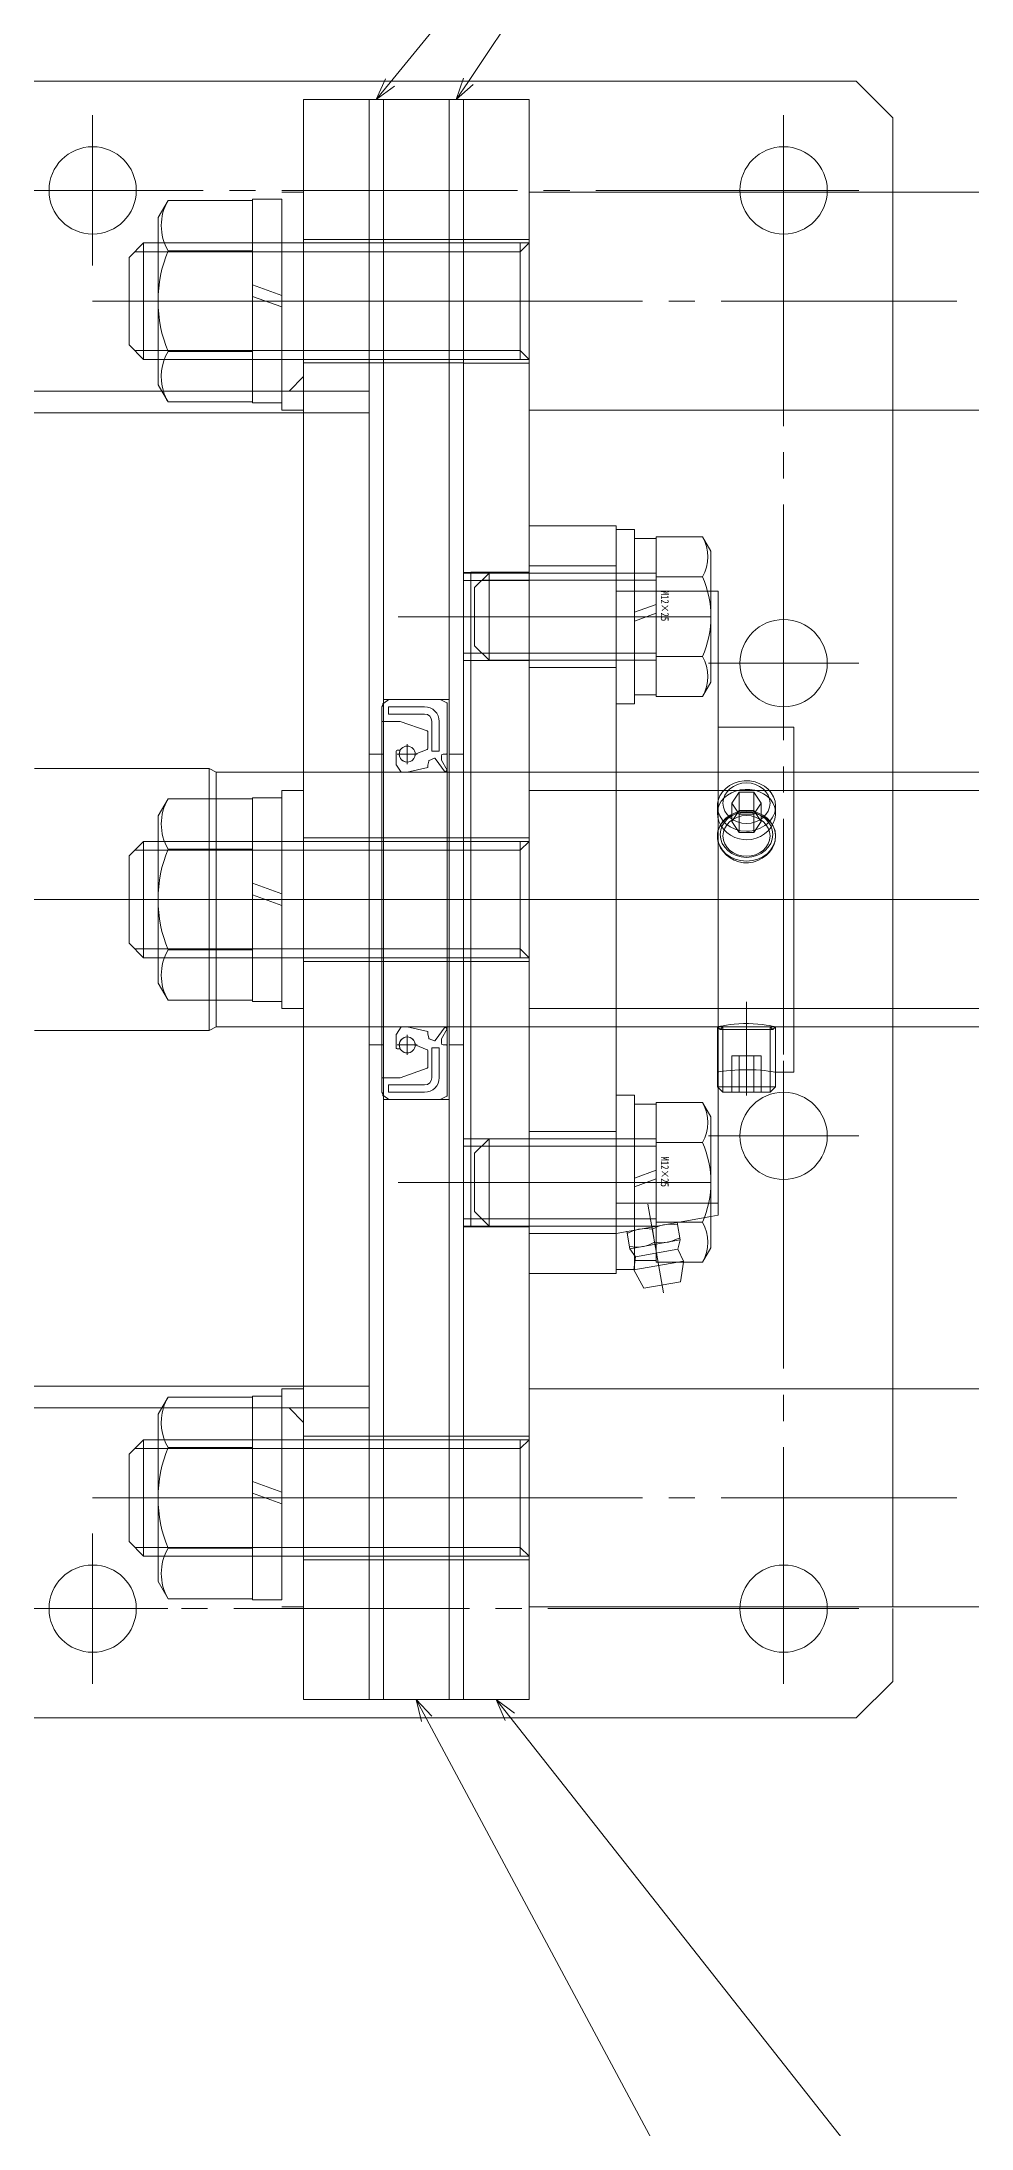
# Model space of a CAD drawing. Units: millimetres at full size. Extents: x -19442 to 19442, y -5866 to 5866.
# Drawn here: x 15839.3 to 15967.1, y -981.9 to -695 of the extents above; entities that cross this region are included whole.
import ezdxf
from ezdxf.enums import TextEntityAlignment as Align

# ---------------------------------------------------------------- set-up
doc = ezdxf.new("R2010")
doc.units = ezdxf.units.MM
doc.header["$LTSCALE"] = 3.6
doc.linetypes.add('CHAIN2', pattern=[12, 9, -1, 1, -1])
for name, color, linetype, lineweight in [('0-4_05_CENTER', 2, 'CHAIN2', 9), ('0-5_08_DIM', 3, 'Continuous', 9), ('0-6_0', 2, 'Continuous', 9), ('0-8_03_かくれ線', 5, 'Continuous', 9), ('0-9_04_中心線', 4, 'CHAIN2', 9), ('0-C_01_外形線', 134, 'Continuous', 9), ('0-D_02_細線', 6, 'Continuous', 9)]:
    doc.layers.add(name, color=color, linetype=linetype, lineweight=lineweight)
doc.styles.add('ＭＳ ゴシック', font='')
doc.styles.get('ＭＳ ゴシック').set_extended_font_data('MS Gothic')

# ---------------------------------------------------------------- blocks, each defined once
blk = doc.blocks.new('_Open30')
at = {"layer": '0-5_08_DIM', "color": 4}
blk.add_line((0, 0), (-1, 0), dxfattribs=at)
blk.add_lwpolyline([(-1, 0.26795), (0, 0), (-1, -0.26795)], dxfattribs=at)

msp = doc.modelspace()

# ---------------------------------------------------------------- linework, layer by layer
at = {"layer": '0-4_05_CENTER'}
for p, q in [((15856.666, -715.41), (15835.989, -715.41)), ((15856.666, -910.41), (15835.989, -910.41))]:
    msp.add_line(p, q, dxfattribs=at)
at = {"layer": '0-5_08_DIM'}
for p, q in [((15887.227, -700.587), (15936.196, -640.698)), ((15897.995, -700.416), (15937.309, -641.611)), ((15892.244, -925.554), (15924.929, -986.558)), ((15903.685, -925.274), (15952.727, -987.484))]:
    msp.add_line(p, q, dxfattribs=at)
at = {"layer": '0-6_0', "color": 134}
for p, q in [((15906.328, -715.637), (16046.328, -715.637)), ((15853.328, -722.637), (15851.328, -724.637)), ((15855.328, -722.637), (15853.328, -722.637)), ((15853.328, -722.637), (15853.328, -738.637)), ((15851.328, -724.637), (15851.328, -736.637)), ((15853.328, -738.637), (15851.328, -736.637)), ((15855.328, -738.637), (15853.328, -738.637)), ((14603.328, -743.01), (15875.328, -743.01)), ((15855.328, -742.137), (15855.831, -743.01)), ((15956.328, -795.41), (15956.328, -745.637)), ((16004.93, -795.41), (15942.73, -795.41)), ((15853.328, -804.91), (15851.328, -806.91)), ((15855.328, -804.91), (15853.328, -804.91)), ((15853.328, -804.91), (15853.328, -820.91)), ((15851.328, -806.91), (15851.328, -818.91)), ((15853.328, -820.91), (15851.328, -818.91)), ((15855.328, -820.91), (15853.328, -820.91)), ((15942.73, -830.41), (16004.93, -830.41)), ((15956.328, -830.41), (15956.328, -880.182)), ((14603.328, -882.81), (15875.328, -882.81)), ((15855.328, -883.682), (15855.831, -882.81)), ((15853.328, -887.182), (15851.328, -889.182)), ((15851.328, -901.182), (15851.328, -889.182)), ((15853.328, -903.182), (15853.328, -887.182)), ((15855.328, -887.182), (15853.328, -887.182)), ((15853.328, -903.182), (15851.328, -901.182)), ((15855.328, -903.182), (15853.328, -903.182))]:
    msp.add_line(p, q, dxfattribs=at)
for points in [[(15641.328, -743.01), (15641.328, -705.41), (15646.328, -700.41), (15951.328, -700.41), (15956.328, -705.41), (15956.328, -715.637)], [(16056.328, -715.637), (16056.328, -745.637), (15906.328, -745.637), (15906.328, -715.637)], [(15956.328, -910.41), (15956.328, -920.41), (15951.328, -925.41), (15646.328, -925.41), (15641.328, -920.41), (15641.328, -882.81)]]:
    msp.add_lwpolyline(points, dxfattribs=at)
for points in [[(15884.328, -702.91), (15875.328, -702.91), (15875.328, -922.91), (15884.328, -922.91)], [(15884.328, -922.91), (15884.328, -702.91), (15886.328, -702.91), (15886.328, -922.91)], [(15886.328, -922.91), (15886.328, -702.91), (15895.328, -702.91), (15895.328, -922.91)], [(15895.328, -922.91), (15895.328, -702.91), (15897.328, -702.91), (15897.328, -922.91)], [(15897.328, -922.918), (15897.328, -702.918), (15906.328, -702.918), (15906.328, -922.918)], [(15906.328, -797.91), (16056.328, -797.91), (16056.328, -827.91), (15906.328, -827.91)], [(15906.328, -910.182), (16056.328, -910.182), (16056.328, -880.182), (15906.328, -880.182)]]:
    msp.add_lwpolyline(points, close=True, dxfattribs=at)
at = {"layer": '0-6_0', "color": 3}
for points in [[(15875.328, -743.01), (15873.328, -743.01), (15875.328, -741.01)], [(15875.328, -882.81), (15873.328, -882.81), (15875.328, -884.81)]]:
    msp.add_lwpolyline(points, close=True, dxfattribs=at)
at = {"layer": '0-6_0', "color": 134}
for centre in [(15846.328, -715.41), (15941.328, -715.41), (15941.328, -780.41), (15941.328, -845.41), (15846.328, -910.41), (15941.328, -910.41)]:
    msp.add_circle(centre, 6, dxfattribs=at)
at = {"layer": '0-8_03_かくれ線'}
for p, q in [((15956.328, -715.637), (15956.328, -745.637)), ((15956.328, -715.637), (15956.328, -745.637)), ((15906.328, -722.637), (15855.328, -722.637)), ((15884.328, -722.143), (15875.328, -722.143)), ((15884.328, -722.137), (15886.328, -722.137)), ((15886.328, -722.137), (15895.328, -722.137)), ((15895.328, -722.137), (15897.328, -722.137)), ((15897.328, -722.146), (15906.328, -722.146)), ((15905.128, -738.637), (15905.128, -722.637)), ((15905.128, -723.837), (15906.328, -722.637)), ((15905.128, -723.837), (15855.328, -723.837)), ((15905.128, -737.437), (15855.328, -737.437)), ((15906.328, -738.637), (15855.328, -738.637)), ((15884.328, -739.137), (15875.328, -739.137)), ((15884.328, -739.137), (15886.328, -739.137)), ((15886.328, -739.137), (15895.328, -739.137)), ((15895.328, -739.137), (15897.328, -739.137)), ((15897.328, -739.146), (15906.328, -739.146)), ((15905.128, -737.437), (15906.328, -738.637)), ((15856.688, -744.494), (15855.831, -743.01)), ((15868.328, -743.01), (15868.328, -744.637)), ((15872.328, -743.01), (15872.328, -745.637)), ((15875.328, -743.01), (15884.328, -743.01)), ((15884.328, -743.01), (15875.328, -743.01)), ((15875.328, -743.01), (15875.328, -745.637)), ((15884.328, -743.01), (15884.328, -882.81)), ((15868.328, -744.494), (15856.688, -744.494)), ((15872.328, -744.637), (15868.328, -744.637)), ((15872.328, -745.637), (15875.328, -745.637)), ((14598.328, -746.01), (15884.328, -746.01)), ((15897.328, -767.927), (15906.328, -767.927)), ((15897.328, -768.027), (15906.328, -768.027)), ((15906.328, -767.918), (15898.328, -767.918)), ((15900.828, -768.019), (15898.828, -770.019)), ((15923.828, -768.019), (15900.828, -768.019)), ((15900.828, -780.019), (15900.828, -768.019)), ((15906.328, -767.027), (15918.328, -767.027)), ((15897.328, -769.027), (15906.328, -769.027)), ((15898.828, -778.019), (15898.828, -770.019)), ((15923.828, -769.019), (15899.828, -769.019)), ((15931.328, -770.518), (15918.328, -770.518)), ((15897.328, -779.027), (15906.328, -779.027)), ((15897.328, -780.027), (15906.328, -780.027)), ((15900.828, -780.019), (15898.828, -778.019)), ((15923.828, -779.019), (15899.828, -779.019)), ((15923.828, -780.019), (15900.828, -780.019)), ((15906.328, -781.027), (15918.328, -781.027)), ((15886.328, -785.41), (15895.328, -785.41)), ((15887.108, -785.41), (15894.054, -785.41)), ((15887.108, -785.41), (15894.054, -785.41)), ((15894.098, -785.42), (15895.022, -785.882)), ((15894.098, -785.42), (15895.022, -785.882)), ((15895.077, -785.972), (15895.077, -792.81)), ((15888.56, -788.41), (15886.177, -788.41)), ((15887.027, -787.41), (15891.971, -787.41)), ((15892.337, -789.72), (15888.593, -788.415)), ((15892.404, -792.167), (15892.404, -789.815)), ((15884.328, -792.91), (15886.328, -792.91)), ((15888.077, -794.365), (15888.077, -792.49)), ((15888.177, -792.39), (15888.608, -792.39)), ((15890.677, -792.91), (15892.341, -792.26)), ((15893.31, -793.494), (15892.618, -793.775)), ((15894.977, -792.91), (15894.525, -792.91)), ((15895.328, -792.91), (15897.328, -792.91)), ((15838.325, -794.91), (15862.328, -794.91)), ((15862.328, -794.91), (15862.328, -830.91)), ((15863.328, -795.41), (15942.73, -795.41)), ((15886.077, -795.41), (15895.077, -795.41)), ((15956.328, -795.409), (15956.328, -830.41)), ((15956.328, -795.409), (15956.328, -830.41)), ((15906.328, -797.918), (15906.328, -827.918)), ((15918.328, -797.918), (15918.328, -827.918)), ((15932.228, -800.052), (15932.228, -801.056)), ((15932.328, -797.918), (15932.328, -827.918)), ((15934.207, -799.668), (15935.217, -798.153)), ((15935.217, -801.184), (15934.207, -799.668)), ((15935.217, -798.153), (15937.238, -798.153)), ((15935.217, -800.653), (15935.217, -798.153)), ((15937.238, -798.153), (15938.248, -799.668)), ((15938.248, -799.668), (15937.238, -801.184)), ((15938.248, -802.168), (15938.248, -799.668)), ((15940.228, -801.057), (15940.228, -800.052)), ((15942.728, -797.918), (15942.728, -827.918)), ((15934.207, -802.168), (15935.217, -800.653)), ((15935.217, -801.184), (15937.238, -801.184)), ((15935.217, -803.684), (15935.217, -801.184)), ((15937.238, -800.653), (15938.248, -802.168)), ((15937.238, -803.684), (15937.238, -801.184)), ((15938.248, -802.168), (15937.238, -803.684)), ((15906.328, -804.91), (15855.328, -804.91)), ((15905.128, -806.11), (15855.328, -806.11)), ((15884.328, -804.415), (15875.328, -804.415)), ((15884.328, -804.41), (15886.328, -804.41)), ((15886.328, -804.41), (15895.328, -804.41)), ((15895.328, -804.41), (15897.328, -804.41)), ((15897.328, -804.418), (15906.328, -804.418)), ((15905.128, -820.91), (15905.128, -804.91)), ((15905.128, -806.11), (15906.328, -804.91)), ((15937.238, -803.684), (15935.217, -803.684)), ((15822.618, -812.91), (15841.946, -812.91)), ((15838.325, -812.91), (15863.328, -812.91)), ((15905.128, -819.71), (15855.328, -819.71)), ((15905.128, -819.71), (15906.328, -820.91)), ((15906.328, -820.91), (15855.328, -820.91)), ((15884.328, -821.41), (15875.328, -821.41)), ((15884.328, -821.41), (15886.328, -821.41)), ((15886.328, -821.41), (15895.328, -821.41)), ((15895.328, -821.41), (15897.328, -821.41)), ((15897.328, -821.418), (15906.328, -821.418)), ((15838.325, -830.91), (15862.328, -830.91)), ((15863.328, -830.41), (15862.328, -830.91)), ((15863.328, -830.41), (15942.73, -830.41)), ((15886.077, -830.41), (15895.077, -830.41)), ((15888.077, -831.455), (15888.077, -833.329)), ((15932.228, -830.418), (15932.611, -830.802)), ((15932.228, -836.643), (15932.228, -830.418)), ((15932.995, -830.418), (15932.611, -830.802)), ((15939.844, -830.802), (15932.611, -830.802)), ((15932.995, -836.527), (15932.995, -830.418)), ((15939.844, -830.802), (15939.461, -830.418)), ((15939.461, -836.527), (15939.461, -830.418)), ((15939.844, -830.802), (15940.228, -830.418)), ((15940.228, -836.643), (15940.228, -830.418)), ((15884.328, -832.91), (15886.328, -832.91)), ((15888.177, -833.429), (15888.608, -833.429)), ((15890.677, -832.91), (15892.341, -833.56)), ((15892.404, -833.653), (15892.404, -836.005)), ((15893.31, -832.326), (15892.618, -832.045)), ((15894.977, -832.91), (15894.525, -832.91)), ((15895.077, -839.848), (15895.077, -833.01)), ((15895.328, -832.91), (15897.328, -832.91)), ((15934.207, -834.418), (15934.207, -839.418)), ((15938.248, -834.418), (15934.207, -834.418)), ((15935.217, -834.418), (15935.217, -839.418)), ((15937.238, -834.418), (15937.238, -839.418)), ((15938.248, -834.418), (15938.248, -839.418)), ((15888.56, -837.41), (15886.177, -837.41)), ((15892.337, -836.099), (15888.593, -837.404)), ((15932.228, -836.643), (15932.315, -836.629)), ((15932.228, -836.643), (15932.228, -838.651)), ((15936.467, -836.305), (15936.115, -836.304)), ((15886.328, -840.41), (15895.328, -840.41)), ((15887.027, -838.41), (15891.971, -838.41)), ((15887.108, -840.41), (15894.054, -840.41)), ((15887.108, -840.41), (15894.054, -840.41)), ((15894.098, -840.399), (15895.022, -839.937)), ((15894.098, -840.399), (15895.022, -839.937)), ((15932.228, -838.651), (15932.328, -838.751)), ((15932.228, -838.651), (15932.328, -838.651)), ((15897.328, -845.809), (15906.328, -845.809)), ((15900.828, -845.801), (15898.828, -847.801)), ((15923.828, -845.801), (15900.828, -845.801)), ((15900.828, -857.801), (15900.828, -845.801)), ((15918.328, -844.809), (15906.328, -844.809)), ((15897.328, -846.809), (15906.328, -846.809)), ((15898.828, -855.801), (15898.828, -847.801)), ((15923.828, -846.801), (15899.828, -846.801)), ((15931.328, -854.65), (15918.328, -854.65)), ((15897.328, -856.809), (15906.328, -856.809)), ((15900.828, -857.801), (15898.828, -855.801)), ((15923.828, -856.801), (15899.828, -856.801)), ((15918.328, -858.809), (15931.328, -856.495)), ((15926.674, -857.315), (15927.098, -859.718)), ((15897.328, -857.809), (15906.328, -857.809)), ((15897.328, -857.91), (15906.328, -857.91)), ((15923.828, -857.801), (15900.828, -857.801)), ((15918.328, -858.809), (15906.328, -858.809)), ((15920.205, -860.934), (15919.781, -858.531)), ((15920.205, -860.934), (15927.098, -859.718)), ((15923.282, -858.231), (15923.597, -860.018)), ((15926.777, -861.003), (15927.098, -859.718)), ((15920.946, -862.031), (15920.758, -863.842)), ((15927.573, -862.64), (15926.777, -861.003)), ((14598.328, -879.81), (15884.328, -879.81)), ((15872.328, -880.182), (15875.328, -880.182)), ((15872.328, -882.81), (15872.328, -880.182)), ((15875.328, -882.81), (15875.328, -880.182)), ((15956.328, -880.182), (15956.328, -910.182)), ((15856.688, -881.326), (15855.831, -882.81)), ((15868.328, -881.326), (15856.688, -881.326)), ((15872.328, -881.182), (15868.328, -881.182)), ((15868.328, -882.81), (15868.328, -881.182)), ((15875.328, -882.81), (15884.328, -882.81)), ((15884.328, -882.81), (15875.328, -882.81)), ((15906.328, -887.182), (15855.328, -887.182)), ((15905.128, -888.382), (15855.328, -888.382)), ((15884.328, -886.688), (15875.328, -886.688)), ((15884.328, -886.682), (15886.328, -886.682)), ((15886.328, -886.682), (15895.328, -886.682)), ((15895.328, -886.682), (15897.328, -886.682)), ((15897.328, -886.691), (15906.328, -886.691)), ((15905.128, -887.182), (15905.128, -903.182)), ((15905.128, -888.382), (15906.328, -887.182)), ((15905.128, -901.982), (15855.328, -901.982)), ((15906.328, -903.182), (15855.328, -903.182)), ((15884.328, -903.682), (15875.328, -903.682)), ((15884.328, -903.682), (15886.328, -903.682)), ((15886.328, -903.682), (15895.328, -903.682)), ((15895.328, -903.682), (15897.328, -903.682)), ((15897.328, -903.691), (15906.328, -903.691)), ((15905.128, -901.982), (15906.328, -903.182))]:
    msp.add_line(p, q, dxfattribs=at)
for points in [[(15898.328, -767.918), (15898.328, -857.918), (15906.328, -857.918)], [(15886.077, -788.31), (15886.077, -786.41), (15886.217, -786.195), (15886.217, -786.01)], [(15886.077, -812.91), (15886.077, -788.31), (15886.077, -786.41), (15886.217, -786.195), (15886.217, -786.01)], [(15886.317, -785.91), (15886.353, -785.91), (15887.052, -785.428)], [(15886.317, -785.91), (15886.353, -785.91), (15887.052, -785.428)], [(15895.077, -785.972), (15895.077, -792.81), (15895.077, -812.91)], [(15891.971, -786.41), (15887.027, -786.41), (15887.027, -787.41)], [(15892.971, -788.41), (15892.971, -792.525), (15893.971, -792.525), (15893.971, -788.41)], [(15892.404, -794.748), (15889.577, -795.41), (15888.74, -795.41), (15888.094, -794.42)], [(15892.529, -793.88), (15892.404, -794.419), (15892.404, -794.748)], [(15894.275, -793.16), (15894.275, -793.739), (15895.077, -795.134), (15894.785, -795.41), (15893.429, -793.528)], [(15862.328, -794.91), (15863.328, -795.41), (15863.327, -830.41)], [(15940.228, -801.056), (15940.204, -800.68), (15940.076, -800.126), (15939.844, -799.605), (15939.509, -799.131), (15939.084, -798.714), (15938.573, -798.361), (15937.995, -798.085), (15937.366, -797.891), (15936.703, -797.784), (15936.034, -797.766), (15935.371, -797.834), (15934.737, -797.988), (15934.144, -798.223), (15933.604, -798.538), (15933.138, -798.924), (15932.754, -799.38), (15932.469, -799.89), (15932.293, -800.44), (15932.228, -801.016), (15932.228, -801.056), (15932.276, -801.596), (15932.433, -802.169), (15932.696, -802.719), (15933.055, -803.228), (15933.507, -803.686), (15934.036, -804.072), (15934.632, -804.374), (15935.273, -804.58), (15935.747, -804.662), (15936.228, -804.69)], [(15935.217, -803.684), (15934.207, -802.168), (15934.207, -799.668)], [(15935.217, -800.653), (15937.238, -800.653), (15937.238, -798.153)], [(15932.323, -803.428), (15932.494, -802.956), (15932.778, -802.474), (15933.161, -802.04), (15933.627, -801.669), (15934.177, -801.364), (15934.787, -801.138), (15935.436, -800.995), (15936.109, -800.937), (15936.769, -800.964), (15937.413, -801.071), (15938.022, -801.257), (15938.581, -801.518), (15939.087, -801.859), (15939.513, -802.267), (15939.852, -802.744), (15940.086, -803.272), (15940.192, -803.712), (15940.228, -804.168)], [(15936.228, -804.69), (15936.894, -804.636), (15937.541, -804.479), (15938.15, -804.223), (15938.706, -803.879), (15939.196, -803.453), (15939.604, -802.963), (15939.917, -802.42), (15940.125, -801.844), (15940.22, -801.261), (15940.228, -801.056)], [(15932.228, -804.168), (15932.248, -803.821), (15932.309, -803.481), (15932.323, -803.428)], [(15932.313, -804.892), (15932.262, -804.624), (15932.228, -804.168)], [(15940.228, -804.168), (15940.172, -804.748), (15940.009, -805.323), (15939.742, -805.875), (15939.38, -806.388), (15938.925, -806.852), (15938.394, -807.243), (15937.794, -807.551), (15937.147, -807.759), (15936.484, -807.856), (15935.813, -807.843), (15935.168, -807.723), (15934.552, -807.504), (15933.978, -807.19), (15933.465, -806.794), (15933.019, -806.318), (15932.663, -805.786), (15932.408, -805.215), (15932.313, -804.892)], [(15886.077, -812.91), (15886.077, -837.51), (15886.077, -839.41), (15886.217, -839.625), (15886.217, -839.81)], [(15895.077, -839.848), (15895.077, -833.01), (15895.077, -812.91)], [(15892.404, -831.072), (15889.577, -830.41), (15888.74, -830.41), (15888.094, -831.4)], [(15892.529, -831.94), (15892.404, -831.401), (15892.404, -831.072)], [(15894.275, -832.66), (15894.275, -832.081), (15895.077, -830.685), (15894.785, -830.41), (15893.429, -832.292)], [(15940.228, -830.418), (15940.174, -830.406), (15940.009, -830.37), (15939.747, -830.315), (15939.38, -830.244), (15938.932, -830.168), (15938.394, -830.092), (15937.803, -830.028), (15937.147, -829.98), (15936.494, -829.957), (15935.813, -829.96), (15935.177, -829.987), (15934.552, -830.037), (15933.985, -830.102), (15933.465, -830.178), (15933.024, -830.254), (15932.663, -830.324), (15932.41, -830.378), (15932.262, -830.411), (15932.228, -830.418)], [(15892.971, -837.41), (15892.971, -833.295), (15893.971, -833.295), (15893.971, -837.41)], [(15886.077, -837.51), (15886.077, -839.41), (15886.217, -839.625), (15886.217, -839.81)], [(15886.317, -839.91), (15886.353, -839.91), (15887.052, -840.392)], [(15886.317, -839.91), (15886.353, -839.91), (15887.052, -840.392)], [(15891.971, -839.41), (15887.027, -839.41), (15887.027, -838.41)], [(15924.951, -857.619), (15924.829, -857.642), (15924.432, -857.742), (15924.043, -857.875), (15923.282, -858.231), (15922.84, -858.179), (15922.398, -858.156), (15921.949, -858.171), (15921.504, -858.227)], [(15926.729, -857.623), (15926.287, -857.571), (15925.845, -857.549), (15925.396, -857.563), (15924.951, -857.619)], [(15921.504, -858.227), (15921.382, -858.25), (15920.985, -858.35), (15920.597, -858.483), (15919.835, -858.839)], [(15920.15, -860.626), (15920.592, -860.678), (15921.034, -860.7), (15921.483, -860.686), (15921.928, -860.63), (15922.05, -860.607), (15922.447, -860.507), (15922.836, -860.374), (15923.597, -860.018)], [(15923.597, -860.018), (15924.039, -860.07), (15924.481, -860.092), (15924.93, -860.078), (15925.375, -860.022), (15925.497, -859.999), (15925.894, -859.899), (15926.282, -859.766), (15927.044, -859.41)], [(15920.205, -860.934), (15920.946, -862.031), (15926.777, -861.003)], [(15926.786, -862.779), (15927.573, -862.64), (15927.552, -862.779)]]:
    msp.add_lwpolyline(points, dxfattribs=at)
for centre in [(15889.577, -792.91), (15889.577, -832.91)]:
    msp.add_circle(centre, 1.1, dxfattribs=at)
for centre, radius, start, end in [((15862.688, -741.03), 6.928, 196.60696, 209.99999), ((15886.317, -786.01), 0.1, 90, 180), ((15886.317, -786.01), 0.1, 90, 180), ((15887.108, -785.51), 0.1, 90, 124.61956), ((15887.108, -785.51), 0.1, 90, 124.61956), ((15894.054, -785.51), 0.1, 63.43495, 90), ((15894.054, -785.51), 0.1, 63.43495, 90), ((15894.977, -785.972), 0.1, 0, 63.43495), ((15894.977, -785.972), 0.1, 0, 63.43495), ((15886.177, -788.31), 0.1, 180, 270), ((15888.56, -788.51), 0.1, 70.78519, 90), ((15891.971, -788.41), 2, 0, 90), ((15891.971, -788.41), 1, 0, 90), ((15892.304, -789.815), 0.1, 0, 70.78519), ((15888.177, -792.49), 0.1, 90, 180), ((15888.177, -794.365), 0.1, 180, 213.12981), ((15889.577, -792.91), 1.1, 151.81153, 0), ((15892.304, -792.167), 0.1, 291.33975, 0), ((15892.675, -793.914), 0.15, 112.11539, 167.01248), ((15893.347, -793.587), 0.1, 35.78155, 112.11539), ((15894.525, -793.16), 0.25, 90, 180), ((15894.977, -792.81), 0.1, 270, 0), ((15888.177, -831.455), 0.1, 146.87019, 180), ((15889.577, -832.91), 1.1, 0, 208.18847), ((15892.675, -831.906), 0.15, 192.98752, 247.88461), ((15888.177, -833.329), 0.1, 180, 270), ((15892.304, -833.653), 0.1, 0, 68.66025), ((15893.347, -832.233), 0.1, 247.88461, 324.21845), ((15894.525, -832.66), 0.25, 180, 270), ((15894.977, -833.01), 0.1, 0, 90), ((15886.177, -837.51), 0.1, 90, 180), ((15888.56, -837.31), 0.1, 270, 289.21481), ((15891.971, -837.41), 1, 270, 0), ((15891.971, -837.41), 2, 270, 0), ((15892.304, -836.005), 0.1, 289.21481, 0), ((15886.317, -839.81), 0.1, 180, 270), ((15886.317, -839.81), 0.1, 180, 270), ((15887.108, -840.31), 0.1, 235.38044, 270), ((15887.108, -840.31), 0.1, 235.38044, 270), ((15894.054, -840.31), 0.1, 270, 296.56505), ((15894.054, -840.31), 0.1, 270, 296.56505), ((15894.977, -839.848), 0.1, 296.56505, 0), ((15894.977, -839.848), 0.1, 296.56505, 0), ((15862.688, -884.79), 6.928, 150.00001, 163.39304)]:
    msp.add_arc(centre, radius, start, end, dxfattribs=at)
for start_param, end_param in [(3.1415927, 6.05911), (6.05911, 6.2831853), (0, 1.5707963), (1.5707963, 3.1415927)]:
    msp.add_ellipse((15936.228, -800.052), major_axis=(-4, 0), ratio=0.866025, start_param=start_param, end_param=end_param, dxfattribs=at)
for centre, major_axis in [((15936.228, -799.668), (3.233, 0)), ((15936.228, -804.168), (-4, 0)), ((15936.228, -803.977), (3.616, 0)), ((15936.228, -804.168), (3.233, 0))]:
    msp.add_ellipse(centre, major_axis=major_axis, ratio=0.866025, dxfattribs=at)
at = {"layer": '0-9_04_中心線'}
for p, q in [((15846.328, -725.748), (15846.328, -705.071)), ((15941.328, -725.748), (15941.328, -705.071)), ((15951.666, -715.41), (15930.989, -715.41)), ((15846.328, -730.637), (16094.328, -730.637)), ((15891.324, -730.637), (15867.951, -730.637)), ((15872.328, -730.637), (15875.328, -730.637)), ((15895.328, -730.637), (15875.328, -730.637)), ((15904.328, -730.637), (15877.328, -730.637)), ((15906.328, -730.637), (15886.328, -730.637)), ((15915.328, -730.646), (15888.328, -730.646)), ((15941.328, -790.748), (15941.328, -770.071)), ((15915.328, -774.019), (15888.328, -774.019)), ((15931.328, -774.019), (15898.828, -774.019)), ((15918.928, -774.027), (15905.728, -774.027)), ((15920.828, -774.019), (15918.328, -774.019)), ((15951.666, -780.41), (15930.989, -780.41)), ((15889.577, -791.535), (15889.577, -794.285)), ((15890.952, -792.91), (15888.202, -792.91)), ((14578.729, -812.91), (15904.328, -812.91)), ((14615.328, -812.91), (16208.328, -812.91)), ((15636.328, -812.91), (15961.328, -812.91)), ((15846.328, -812.91), (16094.328, -812.91)), ((15891.324, -812.91), (15867.951, -812.91)), ((15891.324, -812.91), (15867.951, -812.91)), ((15872.328, -812.91), (15875.328, -812.91)), ((15895.328, -812.91), (15875.328, -812.91)), ((15904.328, -812.91), (15877.328, -812.91)), ((15897.327, -812.91), (15883.827, -812.91)), ((15906.328, -812.91), (15886.328, -812.91)), ((15915.328, -812.918), (15888.328, -812.918)), ((15915.328, -812.918), (15888.328, -812.918)), ((15896.108, -812.918), (15944.948, -812.918)), ((15936.228, -839.868), (15936.228, -826.957)), ((15889.577, -834.285), (15889.577, -831.535)), ((15890.952, -832.91), (15888.202, -832.91)), ((15941.328, -855.748), (15941.328, -835.071)), ((15951.666, -845.41), (15930.989, -845.41)), ((15915.328, -851.818), (15888.328, -851.818)), ((15931.328, -851.801), (15898.828, -851.801)), ((15918.928, -851.809), (15905.728, -851.809)), ((15920.828, -851.801), (15918.328, -851.801)), ((15922.679, -854.811), (15924.825, -866.98)), ((15846.328, -895.182), (16094.328, -895.182)), ((15891.324, -895.182), (15867.951, -895.182)), ((15872.328, -895.182), (15875.328, -895.182)), ((15895.328, -895.182), (15875.328, -895.182)), ((15904.328, -895.182), (15877.328, -895.182)), ((15906.328, -895.182), (15886.328, -895.182)), ((15915.328, -895.191), (15888.328, -895.191)), ((15846.328, -920.748), (15846.328, -900.071)), ((15941.328, -920.748), (15941.328, -900.071)), ((15951.666, -910.41), (15930.989, -910.41))]:
    msp.add_line(p, q, dxfattribs=at)
msp.add_lwpolyline([(15656.328, -715.41), (15941.328, -715.41), (15941.328, -910.41), (15656.328, -910.41)], close=True, dxfattribs=at)
for points in [[(15855.328, -730.637), (15868.328, -730.637), (15872.328, -730.637)], [(15855.328, -812.91), (15868.328, -812.91), (15872.328, -812.91)], [(15855.328, -895.182), (15868.328, -895.182), (15872.328, -895.182)]]:
    msp.add_lwpolyline(points, dxfattribs=at)
at = {"layer": '0-C_01_外形線'}
for p, q in [((15856.688, -716.781), (15855.328, -719.137)), ((15868.328, -716.781), (15856.688, -716.781)), ((15868.328, -743.01), (15868.328, -716.637)), ((15868.328, -716.637), (15872.328, -716.637)), ((15872.328, -715.637), (15875.328, -715.637)), ((15872.328, -729.837), (15872.328, -716.637)), ((15875.328, -715.637), (15875.328, -743.01)), ((15855.328, -742.137), (15855.328, -719.137)), ((15868.328, -723.709), (15856.688, -723.709)), ((15872.328, -729.837), (15868.328, -728.382)), ((15872.328, -731.437), (15868.328, -729.982)), ((15872.328, -743.01), (15872.328, -729.837)), ((15868.328, -737.566), (15856.688, -737.566)), ((15918.328, -761.527), (15906.328, -761.527)), ((15906.328, -761.527), (15906.328, -797.918)), ((15918.328, -761.527), (15918.328, -797.918)), ((15918.328, -762.019), (15918.328, -786.019)), ((15923.828, -763.049), (15930.19, -763.049)), ((15923.828, -763.049), (15923.828, -784.989)), ((15930.19, -763.049), (15931.328, -765.019)), ((15920.828, -773.419), (15920.828, -763.269)), ((15923.828, -763.269), (15920.828, -763.269)), ((15923.828, -772.327), (15923.828, -763.269)), ((15931.328, -783.019), (15931.328, -765.019)), ((15923.828, -768.534), (15930.19, -768.534)), ((15932.328, -770.518), (15931.328, -770.518)), ((15932.328, -770.518), (15932.328, -797.918)), ((15920.828, -773.419), (15923.828, -772.327)), ((15920.828, -774.619), (15923.828, -773.527)), ((15923.828, -784.769), (15923.828, -773.527)), ((15920.828, -784.769), (15920.828, -774.619)), ((15923.828, -779.504), (15930.19, -779.504)), ((15930.19, -784.989), (15931.328, -783.019)), ((15920.828, -786.019), (15918.328, -786.019)), ((15920.828, -784.769), (15923.828, -784.769)), ((15923.828, -784.989), (15930.19, -784.989)), ((15942.728, -789.193), (15932.328, -789.193)), ((15942.728, -789.193), (15942.728, -797.918)), ((15856.688, -799.053), (15855.328, -801.41)), ((15868.328, -810.654), (15868.328, -798.91)), ((15868.328, -798.91), (15872.328, -798.91)), ((15872.328, -797.91), (15875.328, -797.91)), ((15872.328, -812.11), (15872.328, -798.91)), ((15875.328, -797.91), (15875.328, -827.91)), ((15855.328, -824.41), (15855.328, -801.41)), ((15868.328, -805.982), (15856.688, -805.982)), ((15872.328, -812.11), (15868.328, -810.654)), ((15868.328, -826.91), (15868.328, -812.254)), ((15872.328, -813.71), (15868.328, -812.254)), ((15872.328, -826.91), (15872.328, -813.71)), ((15868.328, -819.838), (15856.688, -819.838)), ((15856.688, -826.766), (15855.328, -824.41)), ((15868.328, -826.766), (15856.688, -826.766)), ((15872.328, -826.91), (15868.328, -826.91)), ((15906.328, -827.918), (15906.328, -864.309)), ((15918.328, -827.918), (15918.328, -864.309)), ((15942.728, -827.918), (15942.728, -836.643)), ((15940.214, -836.643), (15942.728, -836.643)), ((15940.228, -838.651), (15940.228, -836.641)), ((15918.328, -839.801), (15918.328, -863.801)), ((15932.328, -838.651), (15940.228, -838.651)), ((15932.328, -838.751), (15932.995, -839.418)), ((15920.828, -851.201), (15920.828, -841.051)), ((15923.828, -841.051), (15920.828, -841.051)), ((15923.828, -840.831), (15930.19, -840.831)), ((15923.828, -840.831), (15923.828, -862.77)), ((15923.828, -850.109), (15923.828, -841.051)), ((15930.19, -840.831), (15931.328, -842.801)), ((15931.328, -860.801), (15931.328, -842.801)), ((15923.828, -846.316), (15930.19, -846.316)), ((15920.828, -851.201), (15923.828, -850.109)), ((15920.828, -852.401), (15923.828, -851.309)), ((15923.828, -862.551), (15923.828, -851.309)), ((15920.828, -862.551), (15920.828, -852.401)), ((15931.328, -854.65), (15932.328, -854.65)), ((15923.828, -857.286), (15930.19, -857.286)), ((15920.758, -863.842), (15926.786, -862.779)), ((15920.828, -862.551), (15923.828, -862.551)), ((15923.828, -862.77), (15930.19, -862.77)), ((15927.155, -865.455), (15927.552, -862.779)), ((15930.19, -862.77), (15931.328, -860.801)), ((15906.328, -864.309), (15918.328, -864.309)), ((15920.828, -863.801), (15918.328, -863.801)), ((15868.328, -882.81), (15868.328, -909.182)), ((15872.328, -882.81), (15872.328, -895.982)), ((15875.328, -910.182), (15875.328, -882.81)), ((15855.328, -883.682), (15855.328, -906.682)), ((15868.328, -888.254), (15856.688, -888.254)), ((15872.328, -894.382), (15868.328, -892.926)), ((15872.328, -895.982), (15868.328, -894.526)), ((15872.328, -895.982), (15872.328, -909.182)), ((15868.328, -902.11), (15856.688, -902.11)), ((15856.688, -909.039), (15855.328, -906.682)), ((15868.328, -909.039), (15856.688, -909.039)), ((15868.328, -909.182), (15872.328, -909.182)), ((15872.328, -910.182), (15875.328, -910.182))]:
    msp.add_line(p, q, dxfattribs=at)
for points in [[(15918.328, -762.019), (15920.828, -762.019), (15920.828, -786.019)], [(15868.328, -826.766), (15868.328, -799.053), (15856.688, -799.053)], [(15872.328, -797.91), (15872.328, -827.91), (15875.328, -827.91)], [(15932.328, -827.918), (15932.328, -856.318), (15931.328, -856.495)], [(15932.315, -836.629), (15932.433, -836.61), (15932.691, -836.57), (15933.055, -836.518), (15933.5, -836.462), (15934.036, -836.406), (15934.622, -836.359), (15935.273, -836.323), (15935.743, -836.309), (15936.228, -836.304)], [(15936.228, -836.304), (15936.884, -836.313), (15937.541, -836.341), (15938.142, -836.382), (15938.706, -836.435), (15939.19, -836.491), (15939.604, -836.546), (15939.913, -836.592), (15940.125, -836.626), (15940.22, -836.642), (15940.228, -836.643)], [(15918.328, -839.801), (15920.828, -839.801), (15920.828, -863.801)], [(15932.995, -839.418), (15939.461, -839.418), (15940.228, -838.651)], [(15920.758, -863.842), (15922.113, -866.344), (15927.155, -865.455)]]:
    msp.add_lwpolyline(points, dxfattribs=at)
for centre, radius, start, end in [((15862.688, -720.245), 6.928, 150.00001, 209.99999), ((15873.649, -730.637), 18.321, 157.78075, 202.21925), ((15862.688, -741.03), 6.928, 150.00001, 196.60696), ((15925.44, -765.792), 5.485, 330.00001, 29.99999), ((15917.532, -774.019), 13.796, 336.57346, 23.42654), ((15925.44, -782.246), 5.485, 330.00001, 29.99999), ((15862.688, -802.518), 6.928, 150.00001, 209.99999), ((15873.649, -812.91), 18.321, 157.78075, 202.21925), ((15862.688, -823.302), 6.928, 150.00001, 209.99999), ((15925.44, -843.573), 5.485, 330.00001, 29.99999), ((15917.532, -851.801), 13.796, 336.57346, 23.42654), ((15925.44, -860.028), 5.485, 330.00001, 29.99999), ((15862.688, -884.79), 6.928, 163.39304, 209.99999), ((15873.649, -895.182), 18.321, 157.78075, 202.21925), ((15862.688, -905.575), 6.928, 150.00001, 209.99999)]:
    msp.add_arc(centre, radius, start, end, dxfattribs=at)
at = {"layer": '0-D_02_細線'}
for p, q in [((15855.328, -723.837), (15852.128, -723.837)), ((15855.328, -737.437), (15852.128, -737.437)), ((15855.328, -806.11), (15852.128, -806.11)), ((15855.328, -819.71), (15852.128, -819.71)), ((15932.995, -839.418), (15932.995, -836.527)), ((15939.461, -839.418), (15939.461, -836.527)), ((15855.328, -888.382), (15852.128, -888.382)), ((15855.328, -901.982), (15852.128, -901.982))]:
    msp.add_line(p, q, dxfattribs=at)

# ---------------------------------------------------------------- block references
at = {"layer": '0-5_08_DIM', "xscale": 3, "yscale": 3}
for p, rotation in [((15896.328, -702.91), 236.2353), ((15885.328, -702.91), 230.72834), ((15890.828, -922.91), 118.1817), ((15901.828, -922.918), 128.25005)]:
    msp.add_blockref('_Open30', p, dxfattribs=dict(at, rotation=rotation))

# ---------------------------------------------------------------- texts
at = {"layer": '0-8_03_かくれ線', "style": 'ＭＳ ゴシック', "width": 0.8}
for p in [(15924.128, -770.454), (15924.128, -848.235)]:
    msp.add_text('M12×25', height=1.1, rotation=270, dxfattribs=at).set_placement(p, align=Align.BOTTOM_LEFT)

doc.saveas('drawing.dxf')
